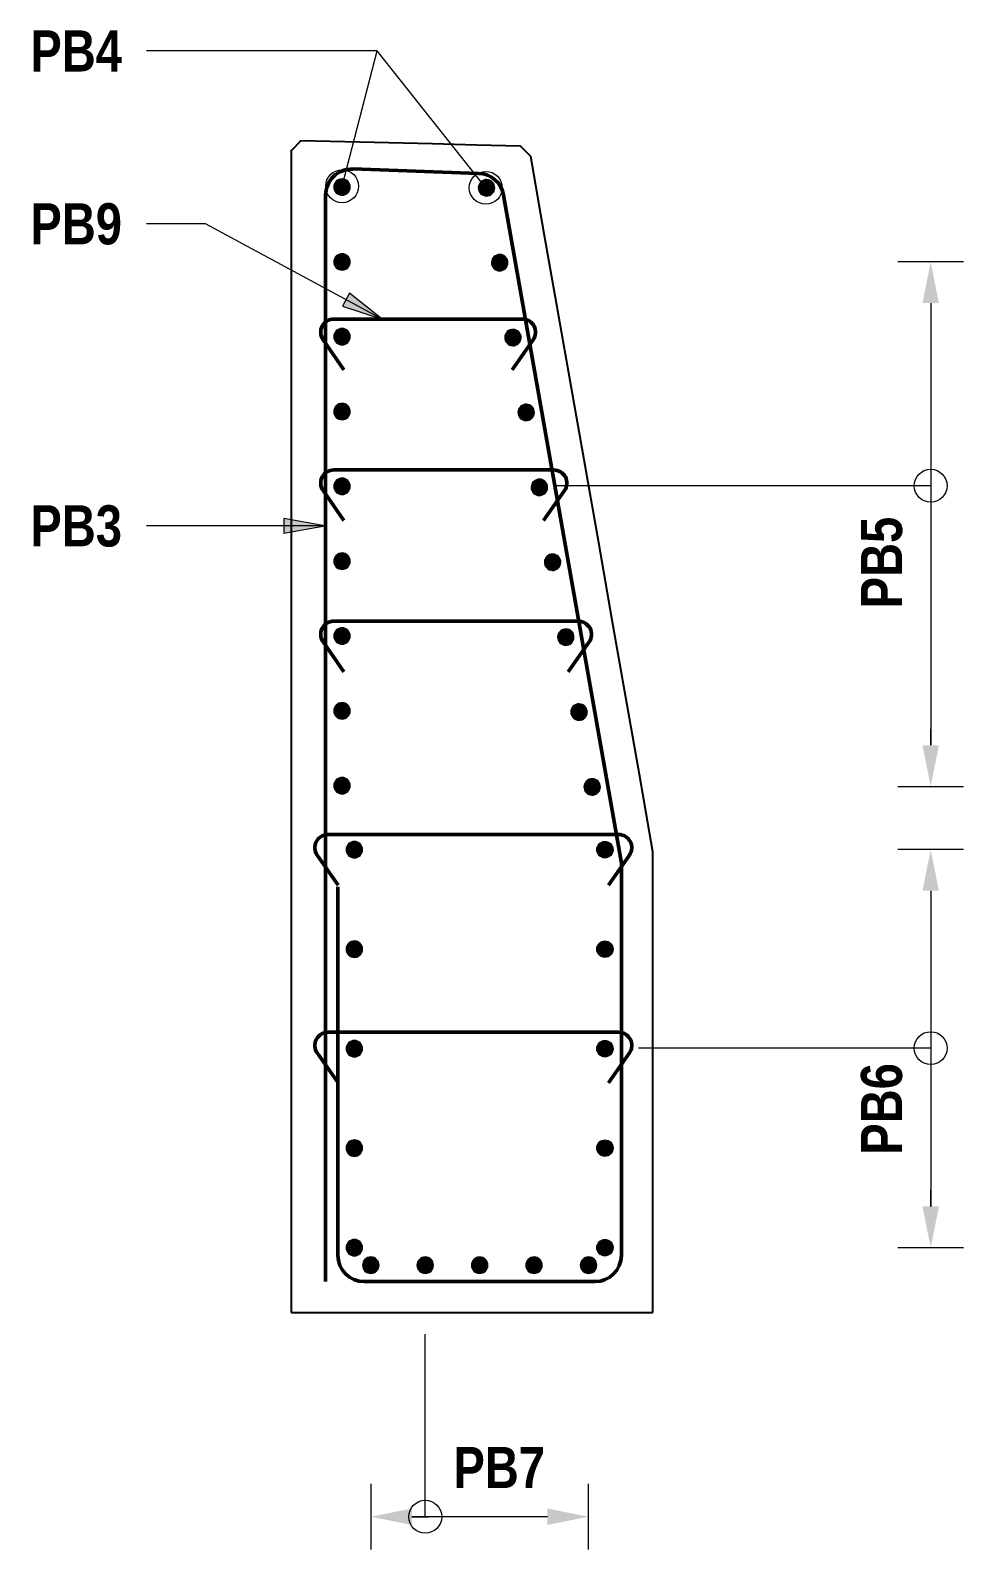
# Model space of a CAD drawing. Header units: metres. Extents: x 0.2 to 13.9, y 2.7 to 21.6.
# Drawn here: x 12.446 to 13.864, y 18.465 to 20.775 of the extents above; entities that cross this region are included whole.
import ezdxf

# ---------------------------------------------------------------- set-up
doc = ezdxf.new("R2010")
doc.units = ezdxf.units.M
for name, color, linetype, lineweight in [('D-BDGE', 7, 'Continuous', 13), ('D-BDGE-GEN-MOD', 7, 'Continuous', 35), ('D-BDGE-LINE', 7, 'Continuous', 9), ('D-ENHA-GEN-LINE', 7, 'Continuous', 9), ('D-ENHA-TEXT', 7, 'Continuous', 9)]:
    doc.layers.add(name, color=color, linetype=linetype, lineweight=lineweight)
doc.styles.add('Arial Narrow_B', font='ARIALNB.TTF', dxfattribs={"height": 0.0625})

# ---------------------------------------------------------------- blocks, each defined once
blk = doc.blocks.new('Repeating Detail - Reo Dot_Scale 25_Section-1695670-DRG-2871123 - Section 2')
at = {"layer": 'D-BDGE-LINE'}
for points in [[(-1737.1211, 20.5239), (-1737.1179, 20.5243), (-1737.1149, 20.5255), (-1737.1123, 20.5275), (-1737.1103, 20.5301), (-1737.109, 20.5331), (-1737.1086, 20.5364), (-1737.109, 20.5396), (-1737.1103, 20.5426), (-1737.1123, 20.5452), (-1737.1149, 20.5472), (-1737.1179, 20.5484), (-1737.1211, 20.5489), (-1737.1243, 20.5484), (-1737.1274, 20.5472), (-1737.13, 20.5452), (-1737.1319, 20.5426), (-1737.1332, 20.5396), (-1737.1336, 20.5364), (-1737.1332, 20.5331), (-1737.1319, 20.5301), (-1737.13, 20.5275), (-1737.1274, 20.5255), (-1737.1243, 20.5243)], [(-1737.1211, 20.4101), (-1737.1179, 20.4105), (-1737.1149, 20.4118), (-1737.1123, 20.4138), (-1737.1103, 20.4164), (-1737.109, 20.4194), (-1737.1086, 20.4226), (-1737.109, 20.4258), (-1737.1103, 20.4289), (-1737.1123, 20.4315), (-1737.1149, 20.4334), (-1737.1179, 20.4347), (-1737.1211, 20.4351), (-1737.1243, 20.4347), (-1737.1274, 20.4334), (-1737.13, 20.4315), (-1737.1319, 20.4289), (-1737.1332, 20.4258), (-1737.1336, 20.4226), (-1737.1332, 20.4194), (-1737.1319, 20.4164), (-1737.13, 20.4138), (-1737.1274, 20.4118), (-1737.1243, 20.4105)], [(-1737.1211, 20.2964), (-1737.1179, 20.2968), (-1737.1149, 20.298), (-1737.1123, 20.3), (-1737.1103, 20.3026), (-1737.109, 20.3056), (-1737.1086, 20.3089), (-1737.109, 20.3121), (-1737.1103, 20.3151), (-1737.1123, 20.3177), (-1737.1149, 20.3197), (-1737.1179, 20.3209), (-1737.1211, 20.3214), (-1737.1243, 20.3209), (-1737.1274, 20.3197), (-1737.13, 20.3177), (-1737.1319, 20.3151), (-1737.1332, 20.3121), (-1737.1336, 20.3089), (-1737.1332, 20.3056), (-1737.1319, 20.3026), (-1737.13, 20.3), (-1737.1274, 20.298), (-1737.1243, 20.2968)], [(-1737.1211, 20.1826), (-1737.1179, 20.183), (-1737.1149, 20.1843), (-1737.1123, 20.1863), (-1737.1103, 20.1889), (-1737.109, 20.1919), (-1737.1086, 20.1951), (-1737.109, 20.1983), (-1737.1103, 20.2014), (-1737.1123, 20.204), (-1737.1149, 20.2059), (-1737.1179, 20.2072), (-1737.1211, 20.2076), (-1737.1243, 20.2072), (-1737.1274, 20.2059), (-1737.13, 20.204), (-1737.1319, 20.2014), (-1737.1332, 20.1983), (-1737.1336, 20.1951), (-1737.1332, 20.1919), (-1737.1319, 20.1889), (-1737.13, 20.1863), (-1737.1274, 20.1843), (-1737.1243, 20.183)], [(-1737.1211, 20.0689), (-1737.1179, 20.0693), (-1737.1149, 20.0705), (-1737.1123, 20.0725), (-1737.1103, 20.0751), (-1737.109, 20.0781), (-1737.1086, 20.0814), (-1737.109, 20.0846), (-1737.1103, 20.0876), (-1737.1123, 20.0902), (-1737.1149, 20.0922), (-1737.1179, 20.0934), (-1737.1211, 20.0939), (-1737.1243, 20.0934), (-1737.1274, 20.0922), (-1737.13, 20.0902), (-1737.1319, 20.0876), (-1737.1332, 20.0846), (-1737.1336, 20.0814), (-1737.1332, 20.0781), (-1737.1319, 20.0751), (-1737.13, 20.0725), (-1737.1274, 20.0705), (-1737.1243, 20.0693)], [(-1737.1211, 19.9551), (-1737.1179, 19.9555), (-1737.1149, 19.9568), (-1737.1123, 19.9588), (-1737.1103, 19.9614), (-1737.109, 19.9644), (-1737.1086, 19.9676), (-1737.109, 19.9708), (-1737.1103, 19.9739), (-1737.1123, 19.9765), (-1737.1149, 19.9784), (-1737.1179, 19.9797), (-1737.1211, 19.9801), (-1737.1243, 19.9797), (-1737.1274, 19.9784), (-1737.13, 19.9765), (-1737.1319, 19.9739), (-1737.1332, 19.9708), (-1737.1336, 19.9676), (-1737.1332, 19.9644), (-1737.1319, 19.9614), (-1737.13, 19.9588), (-1737.1274, 19.9568), (-1737.1243, 19.9555)], [(-1737.1211, 19.8414), (-1737.1179, 19.8418), (-1737.1149, 19.843), (-1737.1123, 19.845), (-1737.1103, 19.8476), (-1737.109, 19.8506), (-1737.1086, 19.8539), (-1737.109, 19.8571), (-1737.1103, 19.8601), (-1737.1123, 19.8627), (-1737.1149, 19.8647), (-1737.1179, 19.8659), (-1737.1211, 19.8664), (-1737.1243, 19.8659), (-1737.1274, 19.8647), (-1737.13, 19.8627), (-1737.1319, 19.8601), (-1737.1332, 19.8571), (-1737.1336, 19.8539), (-1737.1332, 19.8506), (-1737.1319, 19.8476), (-1737.13, 19.845), (-1737.1274, 19.843), (-1737.1243, 19.8418)], [(-1737.1211, 19.7276), (-1737.1179, 19.728), (-1737.1149, 19.7293), (-1737.1123, 19.7313), (-1737.1103, 19.7339), (-1737.109, 19.7369), (-1737.1086, 19.7401), (-1737.109, 19.7433), (-1737.1103, 19.7464), (-1737.1123, 19.749), (-1737.1149, 19.7509), (-1737.1179, 19.7522), (-1737.1211, 19.7526), (-1737.1243, 19.7522), (-1737.1274, 19.7509), (-1737.13, 19.749), (-1737.1319, 19.7464), (-1737.1332, 19.7433), (-1737.1336, 19.7401), (-1737.1332, 19.7369), (-1737.1319, 19.7339), (-1737.13, 19.7313), (-1737.1274, 19.7293), (-1737.1243, 19.728)], [(-1737.1211, 19.6139), (-1737.1179, 19.6143), (-1737.1149, 19.6155), (-1737.1123, 19.6175), (-1737.1103, 19.6201), (-1737.109, 19.6231), (-1737.1086, 19.6264), (-1737.109, 19.6296), (-1737.1103, 19.6326), (-1737.1123, 19.6352), (-1737.1149, 19.6372), (-1737.1179, 19.6384), (-1737.1211, 19.6389), (-1737.1243, 19.6384), (-1737.1274, 19.6372), (-1737.13, 19.6352), (-1737.1319, 19.6326), (-1737.1332, 19.6296), (-1737.1336, 19.6264), (-1737.1332, 19.6231), (-1737.1319, 19.6201), (-1737.13, 19.6175), (-1737.1274, 19.6155), (-1737.1243, 19.6143)]]:
    blk.add_hatch(color=256, dxfattribs=at).paths.add_polyline_path(points)
for centre, start, end in [((-1737.1211, 20.5364), 0, 180), ((-1737.1211, 20.5364), 180, 0), ((-1737.1211, 20.4226), 0, 180), ((-1737.1211, 20.4226), 180, 0), ((-1737.1211, 20.3089), 0, 180), ((-1737.1211, 20.3089), 180, 0), ((-1737.1211, 20.1951), 0, 180), ((-1737.1211, 20.1951), 180, 0), ((-1737.1211, 20.0814), 0, 180), ((-1737.1211, 20.0814), 180, 0), ((-1737.1211, 19.9676), 0, 180), ((-1737.1211, 19.9676), 180, 0), ((-1737.1211, 19.8539), 0, 180), ((-1737.1211, 19.8539), 180, 0), ((-1737.1211, 19.7401), 0, 180), ((-1737.1211, 19.7401), 180, 0), ((-1737.1211, 19.6264), 0, 180), ((-1737.1211, 19.6264), 180, 0)]:
    blk.add_arc(centre, 0.0125, start, end, dxfattribs=at)
blk = doc.blocks.new('Repeating Detail - Reo Dot_Scale 25_Section-V6-DRG-2871123 - Section 2')
at = {"layer": 'D-BDGE-LINE'}
for points in [[(-1736.9026, 20.5229), (-1736.8994, 20.5231), (-1736.8963, 20.5241), (-1736.8935, 20.5258), (-1736.8913, 20.5282), (-1736.8898, 20.5311), (-1736.8891, 20.5343), (-1736.8892, 20.5376), (-1736.8905, 20.5411), (-1736.892, 20.5434), (-1736.8944, 20.5456), (-1736.8973, 20.5471), (-1736.9005, 20.5478), (-1736.9037, 20.5477), (-1736.9068, 20.5467), (-1736.9096, 20.545), (-1736.9118, 20.5426), (-1736.9133, 20.5397), (-1736.914, 20.5365), (-1736.9138, 20.5332), (-1736.9129, 20.5301), (-1736.9111, 20.5273), (-1736.9087, 20.5251), (-1736.9058, 20.5236)], [(-1736.8826, 20.4091), (-1736.8793, 20.4092), (-1736.8762, 20.4102), (-1736.8734, 20.4119), (-1736.8712, 20.4143), (-1736.8697, 20.4172), (-1736.869, 20.4204), (-1736.8692, 20.4237), (-1736.8701, 20.4268), (-1736.8719, 20.4295), (-1736.8743, 20.4318), (-1736.8772, 20.4333), (-1736.8804, 20.434), (-1736.8836, 20.4338), (-1736.8869, 20.4327), (-1736.8895, 20.4311), (-1736.8917, 20.4287), (-1736.8932, 20.4258), (-1736.8939, 20.4226), (-1736.8938, 20.4193), (-1736.8928, 20.4162), (-1736.891, 20.4135), (-1736.8886, 20.4113), (-1736.8857, 20.4098)], [(-1736.8625, 20.2952), (-1736.8592, 20.2953), (-1736.8561, 20.2963), (-1736.8533, 20.2981), (-1736.8511, 20.3005), (-1736.8496, 20.3034), (-1736.8489, 20.3066), (-1736.8491, 20.3098), (-1736.8501, 20.3129), (-1736.8518, 20.3157), (-1736.8542, 20.3179), (-1736.8571, 20.3194), (-1736.8603, 20.3201), (-1736.8636, 20.32), (-1736.8667, 20.319), (-1736.8694, 20.3172), (-1736.8716, 20.3148), (-1736.8731, 20.3119), (-1736.8738, 20.3081), (-1736.8737, 20.3055), (-1736.8727, 20.3024), (-1736.871, 20.2996), (-1736.8686, 20.2974), (-1736.8657, 20.2959)], [(-1736.8424, 20.1813), (-1736.8391, 20.1815), (-1736.836, 20.1824), (-1736.8333, 20.1842), (-1736.8311, 20.1866), (-1736.8296, 20.1895), (-1736.8289, 20.1927), (-1736.829, 20.1959), (-1736.83, 20.1991), (-1736.8317, 20.2018), (-1736.8341, 20.204), (-1736.837, 20.2055), (-1736.8402, 20.2062), (-1736.8435, 20.2061), (-1736.8466, 20.2051), (-1736.8493, 20.2034), (-1736.8515, 20.2009), (-1736.8531, 20.1981), (-1736.8538, 20.1949), (-1736.8536, 20.1916), (-1736.8526, 20.1885), (-1736.8509, 20.1857), (-1736.8485, 20.1835), (-1736.8456, 20.182)], [(-1736.8223, 20.0675), (-1736.8191, 20.0676), (-1736.8159, 20.0686), (-1736.8132, 20.0703), (-1736.811, 20.0727), (-1736.8095, 20.0756), (-1736.8088, 20.0788), (-1736.8089, 20.0821), (-1736.8099, 20.0852), (-1736.8117, 20.0879), (-1736.8141, 20.0901), (-1736.817, 20.0917), (-1736.8201, 20.0924), (-1736.8234, 20.0922), (-1736.8265, 20.0912), (-1736.8293, 20.0895), (-1736.8315, 20.0871), (-1736.833, 20.0842), (-1736.8337, 20.081), (-1736.8335, 20.0777), (-1736.8326, 20.0746), (-1736.8308, 20.0719), (-1736.8284, 20.0697), (-1736.8255, 20.0682)], [(-1736.8022, 19.9536), (-1736.799, 19.9537), (-1736.7959, 19.9547), (-1736.7931, 19.9565), (-1736.7909, 19.9589), (-1736.7894, 19.9618), (-1736.7887, 19.965), (-1736.7888, 19.9682), (-1736.7898, 19.9713), (-1736.7916, 19.9741), (-1736.794, 19.9763), (-1736.7969, 19.9778), (-1736.8001, 19.9785), (-1736.8033, 19.9783), (-1736.8064, 19.9774), (-1736.8092, 19.9756), (-1736.8114, 19.9732), (-1736.8129, 19.9703), (-1736.8136, 19.9671), (-1736.8135, 19.9639), (-1736.8125, 19.9608), (-1736.8107, 19.958), (-1736.8083, 19.9558), (-1736.8054, 19.9543)], [(-1736.7822, 19.8397), (-1736.7789, 19.8399), (-1736.7758, 19.8408), (-1736.773, 19.8426), (-1736.7708, 19.845), (-1736.7693, 19.8479), (-1736.7686, 19.8511), (-1736.7688, 19.8543), (-1736.7697, 19.8575), (-1736.7715, 19.8602), (-1736.7739, 19.8624), (-1736.7768, 19.8639), (-1736.7803, 19.8646), (-1736.7832, 19.8645), (-1736.7864, 19.8635), (-1736.7891, 19.8617), (-1736.7913, 19.8593), (-1736.7928, 19.8564), (-1736.7935, 19.8533), (-1736.7934, 19.85), (-1736.7924, 19.8469), (-1736.7906, 19.8441), (-1736.7882, 19.8419), (-1736.7853, 19.8404)], [(-1736.7621, 19.7259), (-1736.7588, 19.726), (-1736.7557, 19.727), (-1736.753, 19.7287), (-1736.7508, 19.7311), (-1736.7492, 19.734), (-1736.7485, 19.7372), (-1736.7487, 19.7405), (-1736.7497, 19.7436), (-1736.7514, 19.7463), (-1736.7538, 19.7485), (-1736.7567, 19.75), (-1736.7599, 19.7508), (-1736.7632, 19.7506), (-1736.7663, 19.7496), (-1736.769, 19.7479), (-1736.7712, 19.7455), (-1736.7727, 19.7426), (-1736.7734, 19.7394), (-1736.7733, 19.7361), (-1736.7723, 19.733), (-1736.7706, 19.7303), (-1736.7682, 19.7281), (-1736.7653, 19.7266)], [(-1736.742, 19.612), (-1736.7387, 19.6121), (-1736.7356, 19.6131), (-1736.7329, 19.6149), (-1736.7307, 19.6173), (-1736.7292, 19.6202), (-1736.7285, 19.6233), (-1736.7286, 19.6266), (-1736.7296, 19.6297), (-1736.7313, 19.6325), (-1736.7337, 19.6347), (-1736.7366, 19.6362), (-1736.7398, 19.6369), (-1736.7431, 19.6367), (-1736.7462, 19.6358), (-1736.7489, 19.634), (-1736.7512, 19.6316), (-1736.7527, 19.6287), (-1736.7534, 19.6255), (-1736.7532, 19.6223), (-1736.7522, 19.6192), (-1736.7505, 19.6164), (-1736.7481, 19.6142), (-1736.7452, 19.6127)]]:
    blk.add_hatch(color=256, dxfattribs=at).paths.add_polyline_path(points)
for centre, start, end in [((-1736.9015, 20.5354), 10, 190), ((-1736.9015, 20.5354), 190, 10), ((-1736.8815, 20.4215), 10, 190), ((-1736.8815, 20.4215), 190, 10), ((-1736.8614, 20.3076), 10, 190), ((-1736.8614, 20.3076), 190, 10), ((-1736.8413, 20.1938), 10, 190), ((-1736.8413, 20.1938), 190, 10), ((-1736.8212, 20.0799), 10, 190), ((-1736.8212, 20.0799), 190, 10), ((-1736.8011, 19.966), 10, 190), ((-1736.8011, 19.966), 190, 10), ((-1736.7811, 19.8522), 10, 190), ((-1736.7811, 19.8522), 190, 10), ((-1736.761, 19.7383), 10, 190), ((-1736.761, 19.7383), 190, 10), ((-1736.7409, 19.6244), 10, 190), ((-1736.7409, 19.6244), 190, 10)]:
    blk.add_arc(centre, 0.0125, start, end, dxfattribs=at)
blk = doc.blocks.new('T2DExtentArrowReinf_v1 - Extent-6786791-DRG-2871123 - Section 2')
at = {"layer": 'D-BDGE-LINE'}
for p, q in [((-1736.2164, 20.4225), (-1736.2527, 20.4225)), ((-1736.2264, 20.36), (-1736.2264, 19.6877)), ((-1736.2264, 20.0823), (-1736.7965, 20.0823)), ((-1736.2601, 19.6252), (-1736.2264, 19.6252))]:
    blk.add_line(p, q, dxfattribs=at)
blk = doc.blocks.new('T2DExtentArrowReinf_v1 - Extent-6786684-DRG-2871123 - Section 2')
at = {"layer": 'D-BDGE-LINE'}
for p, q in [((-1736.2164, 19.5291), (-1736.2527, 19.5291)), ((-1736.2264, 19.4666), (-1736.2264, 18.9866)), ((-1736.2264, 19.2273), (-1736.6707, 19.2273)), ((-1736.2601, 18.9241), (-1736.2264, 18.9241))]:
    blk.add_line(p, q, dxfattribs=at)
blk = doc.blocks.new('Repeating Detail - Reo Dot_Scale 25_Section-V7-DRG-2871123 - Section 2')
at = {"layer": 'D-BDGE-LINE'}
for points in [[(-1737.1024, 19.5165), (-1737.0991, 19.5169), (-1737.0961, 19.5182), (-1737.0935, 19.5202), (-1737.0916, 19.5228), (-1737.0903, 19.5258), (-1737.0899, 19.529), (-1737.0903, 19.5322), (-1737.0916, 19.5353), (-1737.0935, 19.5378), (-1737.0961, 19.5398), (-1737.0991, 19.5411), (-1737.1024, 19.5415), (-1737.1056, 19.5411), (-1737.1086, 19.5398), (-1737.1112, 19.5378), (-1737.1132, 19.5353), (-1737.1145, 19.5322), (-1737.1149, 19.529), (-1737.1145, 19.5258), (-1737.1132, 19.5228), (-1737.1112, 19.5202), (-1737.1086, 19.5182), (-1737.1056, 19.5169)], [(-1737.1024, 19.3653), (-1737.0991, 19.3657), (-1737.0961, 19.3669), (-1737.0935, 19.3689), (-1737.0916, 19.3715), (-1737.0903, 19.3745), (-1737.0899, 19.3778), (-1737.0903, 19.381), (-1737.0916, 19.384), (-1737.0935, 19.3866), (-1737.0961, 19.3886), (-1737.0991, 19.3898), (-1737.1024, 19.3903), (-1737.1056, 19.3898), (-1737.1086, 19.3886), (-1737.1112, 19.3866), (-1737.1132, 19.384), (-1737.1145, 19.381), (-1737.1149, 19.3778), (-1737.1145, 19.3745), (-1737.1132, 19.3715), (-1737.1112, 19.3689), (-1737.1086, 19.3669), (-1737.1056, 19.3657)], [(-1737.1024, 19.214), (-1737.0991, 19.2144), (-1737.0961, 19.2157), (-1737.0935, 19.2177), (-1737.0916, 19.2203), (-1737.0903, 19.2233), (-1737.0899, 19.2265), (-1737.0903, 19.2297), (-1737.0916, 19.2328), (-1737.0935, 19.2353), (-1737.0961, 19.2373), (-1737.0991, 19.2386), (-1737.1024, 19.239), (-1737.1056, 19.2386), (-1737.1086, 19.2373), (-1737.1112, 19.2353), (-1737.1132, 19.2328), (-1737.1145, 19.2297), (-1737.1149, 19.2265), (-1737.1145, 19.2233), (-1737.1132, 19.2203), (-1737.1112, 19.2177), (-1737.1086, 19.2157), (-1737.1056, 19.2144)], [(-1737.1024, 19.0628), (-1737.0991, 19.0632), (-1737.0961, 19.0644), (-1737.0935, 19.0664), (-1737.0916, 19.069), (-1737.0903, 19.072), (-1737.0899, 19.0753), (-1737.0903, 19.0785), (-1737.0916, 19.0815), (-1737.0935, 19.0841), (-1737.0961, 19.0861), (-1737.0991, 19.0873), (-1737.1024, 19.0878), (-1737.1056, 19.0873), (-1737.1086, 19.0861), (-1737.1112, 19.0841), (-1737.1132, 19.0815), (-1737.1145, 19.0785), (-1737.1149, 19.0753), (-1737.1145, 19.072), (-1737.1132, 19.069), (-1737.1112, 19.0664), (-1737.1086, 19.0644), (-1737.1056, 19.0632)], [(-1737.1024, 18.9115), (-1737.0991, 18.9119), (-1737.0961, 18.9132), (-1737.0935, 18.9152), (-1737.0916, 18.9178), (-1737.0903, 18.9208), (-1737.0899, 18.924), (-1737.0903, 18.9272), (-1737.0916, 18.9303), (-1737.0935, 18.9328), (-1737.0961, 18.9348), (-1737.0991, 18.9361), (-1737.1024, 18.9365), (-1737.1056, 18.9361), (-1737.1086, 18.9348), (-1737.1112, 18.9328), (-1737.1132, 18.9303), (-1737.1145, 18.9272), (-1737.1149, 18.924), (-1737.1145, 18.9208), (-1737.1132, 18.9178), (-1737.1112, 18.9152), (-1737.1086, 18.9132), (-1737.1056, 18.9119)]]:
    blk.add_hatch(color=256, dxfattribs=at).paths.add_polyline_path(points)
for centre, start, end in [((-1737.1024, 19.529), 0, 180), ((-1737.1024, 19.529), 180, 0), ((-1737.1024, 19.3778), 0, 180), ((-1737.1024, 19.3778), 180, 0), ((-1737.1024, 19.2265), 0, 180), ((-1737.1024, 19.2265), 180, 0), ((-1737.1024, 19.0753), 0, 180), ((-1737.1024, 19.0753), 180, 0), ((-1737.1024, 18.924), 0, 180), ((-1737.1024, 18.924), 180, 0)]:
    blk.add_arc(centre, 0.0125, start, end, dxfattribs=at)
blk = doc.blocks.new('Repeating Detail - Reo Dot_Scale 25_Section-V8-DRG-2871123 - Section 2')
at = {"layer": 'D-BDGE-LINE'}
for points in [[(-1737.0774, 18.8848), (-1737.0741, 18.8852), (-1737.0711, 18.8864), (-1737.0685, 18.8884), (-1737.0666, 18.891), (-1737.0653, 18.894), (-1737.0649, 18.8973), (-1737.0653, 18.9005), (-1737.0666, 18.9035), (-1737.0685, 18.9061), (-1737.0711, 18.9081), (-1737.0741, 18.9093), (-1737.0774, 18.9098), (-1737.0806, 18.9093), (-1737.0836, 18.9081), (-1737.0862, 18.9061), (-1737.0882, 18.9035), (-1737.0895, 18.9005), (-1737.0899, 18.8973), (-1737.0895, 18.894), (-1737.0882, 18.891), (-1737.0862, 18.8884), (-1737.0836, 18.8864), (-1737.0806, 18.8852)], [(-1736.9947, 18.8848), (-1736.9914, 18.8852), (-1736.9884, 18.8864), (-1736.9858, 18.8884), (-1736.9838, 18.891), (-1736.9826, 18.894), (-1736.9822, 18.8973), (-1736.9826, 18.9005), (-1736.9838, 18.9035), (-1736.9858, 18.9061), (-1736.9884, 18.9081), (-1736.9914, 18.9093), (-1736.9947, 18.9098), (-1736.9979, 18.9093), (-1737.0009, 18.9081), (-1737.0035, 18.9061), (-1737.0055, 18.9035), (-1737.0067, 18.9005), (-1737.0072, 18.8973), (-1737.0067, 18.894), (-1737.0055, 18.891), (-1737.0035, 18.8884), (-1737.0009, 18.8864), (-1736.9979, 18.8852)], [(-1736.912, 18.8848), (-1736.9087, 18.8852), (-1736.9057, 18.8864), (-1736.9031, 18.8884), (-1736.9011, 18.891), (-1736.8999, 18.894), (-1736.8995, 18.8973), (-1736.8999, 18.9005), (-1736.9011, 18.9035), (-1736.9031, 18.9061), (-1736.9057, 18.9081), (-1736.9087, 18.9093), (-1736.912, 18.9098), (-1736.9152, 18.9093), (-1736.9182, 18.9081), (-1736.9208, 18.9061), (-1736.9228, 18.9035), (-1736.924, 18.9005), (-1736.9245, 18.8973), (-1736.924, 18.894), (-1736.9228, 18.891), (-1736.9208, 18.8884), (-1736.9182, 18.8864), (-1736.9152, 18.8852)], [(-1736.8293, 18.8848), (-1736.826, 18.8852), (-1736.823, 18.8864), (-1736.8204, 18.8884), (-1736.8184, 18.891), (-1736.8172, 18.894), (-1736.8168, 18.8973), (-1736.8172, 18.9005), (-1736.8184, 18.9035), (-1736.8204, 18.9061), (-1736.823, 18.9081), (-1736.826, 18.9093), (-1736.8293, 18.9098), (-1736.8325, 18.9093), (-1736.8355, 18.9081), (-1736.8381, 18.9061), (-1736.8401, 18.9035), (-1736.8413, 18.9005), (-1736.8418, 18.8973), (-1736.8413, 18.894), (-1736.8401, 18.891), (-1736.8381, 18.8884), (-1736.8355, 18.8864), (-1736.8325, 18.8852)], [(-1736.7465, 18.8848), (-1736.7433, 18.8852), (-1736.7403, 18.8864), (-1736.7377, 18.8884), (-1736.7357, 18.891), (-1736.7345, 18.894), (-1736.734, 18.8973), (-1736.7345, 18.9005), (-1736.7357, 18.9035), (-1736.7377, 18.9061), (-1736.7403, 18.9081), (-1736.7433, 18.9093), (-1736.7465, 18.9098), (-1736.7498, 18.9093), (-1736.7528, 18.9081), (-1736.7554, 18.9061), (-1736.7574, 18.9035), (-1736.7586, 18.9005), (-1736.759, 18.8973), (-1736.7586, 18.894), (-1736.7574, 18.891), (-1736.7554, 18.8884), (-1736.7528, 18.8864), (-1736.7498, 18.8852)]]:
    blk.add_hatch(color=256, dxfattribs=at).paths.add_polyline_path(points)
for centre, start, end in [((-1737.0774, 18.8973), 90, 270), ((-1737.0774, 18.8973), 270, 90), ((-1736.9947, 18.8973), 90, 270), ((-1736.9947, 18.8973), 270, 90), ((-1736.912, 18.8973), 90, 270), ((-1736.912, 18.8973), 270, 90), ((-1736.8293, 18.8973), 90, 270), ((-1736.8293, 18.8973), 270, 90), ((-1736.7465, 18.8973), 90, 270), ((-1736.7465, 18.8973), 270, 90)]:
    blk.add_arc(centre, 0.0125, start, end, dxfattribs=at)
blk = doc.blocks.new('T2DExtentArrowReinf_v1 - Extent-6323358-DRG-2871123 - Section 2')
at = {"layer": 'D-BDGE-LINE'}
for p, q in [((-1736.9947, 18.5149), (-1736.9947, 18.7923)), ((-1737.0774, 18.5486), (-1737.0774, 18.5149)), ((-1736.7465, 18.5049), (-1736.7465, 18.5411)), ((-1736.809, 18.5149), (-1737.0149, 18.5149))]:
    blk.add_line(p, q, dxfattribs=at)

msp = doc.modelspace()

# ---------------------------------------------------------------- hatches: boundary and pattern name
at = {"layer": 'D-ENHA-GEN-LINE', "lineweight": 5}
for points in [[(13.8263, 20.36), (13.8138, 20.4225), (13.8013, 20.36)], [(13.8138, 19.6252), (13.8263, 19.6877), (13.8013, 19.6877)], [(13.8263, 19.4666), (13.8138, 19.5291), (13.8013, 19.4666)], [(13.8138, 18.9241), (13.8263, 18.9866), (13.8013, 18.9866)], [(13.0254, 18.5024), (13.0254, 18.5274), (12.9629, 18.5149)], [(13.2312, 18.5024), (13.2937, 18.5149), (13.2312, 18.5274)]]:
    msp.add_hatch(color=256, dxfattribs=at).paths.add_polyline_path(points)
at = {"layer": 'D-ENHA-TEXT'}
for points in [[(12.9801, 20.3355), (12.9303, 20.3749), (12.9199, 20.3555)], [(12.8931, 20.0214), (12.8306, 20.0324), (12.8306, 20.0103)]]:
    msp.add_hatch(color=256, dxfattribs=at).paths.add_polyline_path(points)

# ---------------------------------------------------------------- linework, layer by layer
at = {"layer": 'D-BDGE', "lineweight": 50}
for p, q in [((13.1266, 20.5572), (12.9356, 20.5639)), ((12.8942, 18.8723), (12.8942, 20.5239)), ((13.3437, 19.5086), (13.1646, 20.5242)), ((12.9067, 20.3357), (13.1933, 20.3357)), ((12.8903, 20.3043), (12.9221, 20.2587)), ((13.2097, 20.3043), (13.1778, 20.2587)), ((12.9067, 20.1064), (13.2408, 20.1064)), ((12.8903, 20.0749), (12.9221, 20.0294)), ((13.2572, 20.0749), (13.2253, 20.0294)), ((12.9067, 19.8764), (13.2783, 19.8764)), ((12.8903, 19.8449), (12.9221, 19.7994)), ((13.2947, 19.8449), (13.2628, 19.7994)), ((12.8979, 19.5521), (13.3395, 19.5521)), ((12.8815, 19.5206), (12.9134, 19.4751)), ((13.3559, 19.5206), (13.324, 19.4751)), ((13.3437, 19.5086), (13.3437, 18.9123)), ((12.9129, 18.9123), (12.9129, 19.4723)), ((12.8979, 19.2515), (13.3395, 19.2515)), ((12.8815, 19.22), (12.9134, 19.1745)), ((13.3559, 19.22), (13.324, 19.1745)), ((12.9529, 18.8723), (13.3037, 18.8723))]:
    msp.add_line(p, q, dxfattribs=at)
at = {"layer": 'D-BDGE', "lineweight": 25, "flags": 128}
msp.add_lwpolyline([(13.3917, 19.5256), (13.3711, 19.6431), (13.3504, 19.7606), (13.3298, 19.8781), (13.3092, 19.9956), (13.2885, 20.1131), (13.2679, 20.2306), (13.2472, 20.3481), (13.2266, 20.4655), (13.2059, 20.583)], dxfattribs=at)
at = {"layer": 'D-BDGE', "lineweight": 50}
for centre, radius, start, end in [((12.9342, 20.5239), 0.04, 88, 180), ((13.1253, 20.5172), 0.04, 10, 88), ((12.9067, 20.3157), 0.02, 90, 215), ((13.1933, 20.3157), 0.02, 325, 90), ((12.9067, 20.0864), 0.02, 90, 215), ((13.2408, 20.0864), 0.02, 325, 90), ((12.9067, 19.8564), 0.02, 90, 215), ((13.2783, 19.8564), 0.02, 325, 90), ((12.8979, 19.5321), 0.02, 90, 215), ((13.3395, 19.5321), 0.02, 325, 90), ((12.8979, 19.2315), 0.02, 90, 215), ((13.3395, 19.2315), 0.02, 325, 90), ((12.9529, 18.9123), 0.04, 180, 270), ((13.3037, 18.9123), 0.04, 270, 0)]:
    msp.add_arc(centre, radius, start, end, dxfattribs=at)
at = {"layer": 'D-BDGE-GEN-MOD', "lineweight": 25}
for p, q in [((12.8567, 20.6067), (12.8417, 20.5917)), ((12.8567, 20.6067), (12.8567, 20.6075)), ((12.8417, 20.5917), (12.8417, 20.5925)), ((12.8417, 20.5917), (12.8417, 18.8256)), ((13.1903, 20.5987), (13.1902, 20.5995)), ((13.2059, 20.583), (13.1903, 20.5987)), ((13.3917, 18.8256), (13.3917, 19.5256)), ((13.3917, 19.5256), (13.3917, 19.5256)), ((12.8417, 18.8256), (13.3917, 18.8256))]:
    msp.add_line(p, q, dxfattribs=at)
at = {"layer": 'D-BDGE-GEN-MOD', "lineweight": 25, "flags": 128}
msp.add_lwpolyline([(13.1903, 20.5987), (13.1236, 20.6003), (13.0569, 20.6019), (12.9902, 20.6035), (12.9235, 20.6051), (12.8568, 20.6067)], dxfattribs=at)
at = {"layer": 'D-ENHA-GEN-LINE'}
for p, q in [((13.8638, 20.4225), (13.7638, 20.4225)), ((13.8138, 20.36), (13.8138, 20.335)), ((13.8138, 19.6877), (13.8138, 19.7127)), ((13.7638, 19.6252), (13.8638, 19.6252)), ((13.8638, 19.5291), (13.7638, 19.5291)), ((13.8138, 19.4666), (13.8138, 19.4416)), ((13.8138, 18.9866), (13.8138, 19.0116)), ((13.7638, 18.9241), (13.8638, 18.9241)), ((12.9629, 18.5649), (12.9629, 18.4649)), ((13.2937, 18.4649), (13.2937, 18.5649)), ((13.0254, 18.5149), (13.0504, 18.5149)), ((13.2312, 18.5149), (13.2062, 18.5149))]:
    msp.add_line(p, q, dxfattribs=at)
for centre in [(13.8138, 20.0823), (13.8138, 19.2273), (13.0456, 18.5149)]:
    msp.add_circle(centre, 0.025, dxfattribs=at)
at = {"layer": 'D-ENHA-TEXT'}
for p, q in [((12.6235, 20.7434), (12.622, 20.7434)), ((12.9725, 20.7434), (12.6235, 20.7434)), ((12.9725, 20.7434), (12.6235, 20.7434)), ((12.9193, 20.5376), (12.9725, 20.7434)), ((13.1376, 20.5353), (12.9725, 20.7434)), ((12.6235, 20.4806), (12.622, 20.4806)), ((12.7116, 20.4806), (12.6235, 20.4806)), ((12.9801, 20.3355), (12.7116, 20.4806)), ((12.9303, 20.3749), (12.9199, 20.3555)), ((12.9801, 20.3355), (12.9303, 20.3749)), ((12.9199, 20.3555), (12.9801, 20.3355)), ((12.8931, 20.0214), (12.8306, 20.0324)), ((12.8306, 20.0324), (12.8306, 20.0103)), ((12.6235, 20.0214), (12.622, 20.0214)), ((12.8931, 20.0214), (12.6235, 20.0214)), ((12.8306, 20.0103), (12.8931, 20.0214))]:
    msp.add_line(p, q, dxfattribs=at)
for centre in [(12.9193, 20.5376), (13.1376, 20.5353)]:
    msp.add_circle(centre, 0.025, dxfattribs=at)

# ---------------------------------------------------------------- block references
at = {"layer": 'D-BDGE-LINE'}
for name in ['Repeating Detail - Reo Dot_Scale 25_Section-1695670-DRG-2871123 - Section 2', 'Repeating Detail - Reo Dot_Scale 25_Section-V6-DRG-2871123 - Section 2', 'T2DExtentArrowReinf_v1 - Extent-6786791-DRG-2871123 - Section 2', 'Repeating Detail - Reo Dot_Scale 25_Section-V7-DRG-2871123 - Section 2', 'T2DExtentArrowReinf_v1 - Extent-6786684-DRG-2871123 - Section 2', 'Repeating Detail - Reo Dot_Scale 25_Section-V8-DRG-2871123 - Section 2', 'T2DExtentArrowReinf_v1 - Extent-6323358-DRG-2871123 - Section 2']:
    msp.add_blockref(name, (1750.0403, 0), dxfattribs=at)
at = {"layer": 'D-BDGE-LINE', "extrusion": (0, 0, -1)}
msp.add_blockref('Repeating Detail - Reo Dot_Scale 25_Section-V7-DRG-2871123 - Section 2', (1723.7837, 0), dxfattribs=at)

# ---------------------------------------------------------------- texts
at = {"layer": 'D-ENHA-TEXT', "insert": (12.4455, 20.7746), "char_height": 0.0625, "attachment_point": 1, "style": 'Arial Narrow_B', "bg_fill": 3, "box_fill_scale": 1, "bg_fill_color": 256, "bg_fill_true_color": 13158600, "bg_fill_transparency": 0}
msp.add_mtext('PB4', dxfattribs=at)
at = {"layer": 'D-ENHA-TEXT', "char_height": 0.0625, "attachment_point": 1, "style": 'Arial Narrow_B', "bg_fill": 3, "box_fill_scale": 1, "bg_fill_color": 256, "bg_fill_transparency": 0}
for s, insert in [('PB9', (12.4455, 20.5118)), ('PB3', (12.4455, 20.0526))]:
    msp.add_mtext(s, dxfattribs=dict(at, insert=insert))

# ---------------------------------------------------------------- next in the draw order: texts
at = {"layer": 'D-ENHA-TEXT', "char_height": 0.0625, "attachment_point": 1, "rotation": 90, "style": 'Arial Narrow_B', "bg_fill": 3, "box_fill_scale": 1, "bg_fill_color": 256, "bg_fill_transparency": 0}
for s, insert in [('PB5', (13.7078, 19.8959)), ('PB6', (13.7078, 19.0653))]:
    msp.add_mtext(s, dxfattribs=dict(at, insert=insert))
at = {"layer": 'D-ENHA-TEXT', "insert": (13.0884, 18.621), "char_height": 0.0625, "attachment_point": 1, "style": 'Arial Narrow_B', "bg_fill": 3, "box_fill_scale": 1, "bg_fill_color": 256, "bg_fill_transparency": 0}
msp.add_mtext('PB7', dxfattribs=at)

doc.saveas('drawing.dxf')
